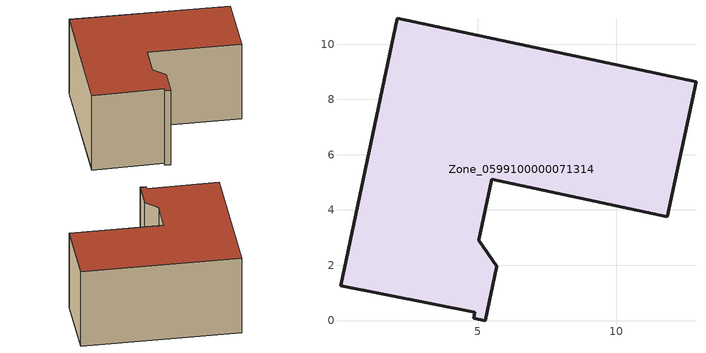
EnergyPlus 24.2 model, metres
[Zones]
Zone_0599100000071314
 floor ground (C_G): 4.86,0.09 4.89,0.3 0.03,1.26 2.09,10.93 12.89,8.64 11.85,3.76 5.5,5.11 5.03,2.91 5.69,1.96 5.27,0 z0
 wall outside (C_F): 5.5,5.11 11.85,3.76 12.89,8.64 2.09,10.93 0.03,1.26 4.89,0.3 4.86,0.09 5.27,0 5.69,1.96 5.03,2.91 5.5,5.11 z0:5.92
 roof outside (C_R): 4.89,0.3 4.86,0.09 5.27,0 5.69,1.96 5.03,2.91 5.5,5.11 11.85,3.76 12.89,8.64 2.09,10.93 0.03,1.26 z5.92
[BUILDING]
Pand.0599100000071314: North Axis=0; Terrain=City; Loads Convergence Tolerance Value=0.04; Temperature Convergence Tolerance Value=0.4; Solar Distribution=FullExterior; Maximum Number of Warmup Days=25; Minimum Number of Warmup Days=1
[Site:Location]
Rotterdam.The.Hague.AP_ZH_NLD Design_Conditions: Latitude=51.96; Longitude=4.45; Time Zone=1; Elevation=-4.5
[SITE:GROUNDTEMPERATURE:BUILDINGSURFACE]
18, 18, 18, 18, 18, 18, 18, 18, 18, 18, 18, 18
[MATERIAL] Thermal Absorptance=0.9; Solar Absorptance=0.7; Visible Absorptance=0.7
Name | Roughness | Thickness | Conductivity | Density | Specific Heat
G.TC.1975-1991 | MediumSmooth | 0.15 | 0.288461 | 540 | 1210
F.TC.1975-1991 | Rough | 0.3 | 0.230769 | 1920 | 840
R.TC.1975-1991 | MediumRough | 0.2 | 0.153846 | 1500 | 1000
[CONSTRUCTION]
C_G: G.TC.1975-1991
C_F: F.TC.1975-1991
C_R: R.TC.1975-1991
[ZONE]
Zone_0599100000071314: Type=1; Multiplier=1; Ceiling Height=Autocalculate; Volume=Autocalculate; Floor Area=autocalculate; Part of Total Floor Area=Yes
[ZONEINFILTRATION:DESIGNFLOWRATE]
Infil_Zone_0599100000071314: Zone or ZoneList or Space or SpaceList=Zone_0599100000071314; Schedule=AlwaysOn; Design Flow Rate Calculation Method=Flow/Area; Flow Rate per Floor Area=0.003; Constant Term Coefficient=1; Temperature Term Coefficient=0; Velocity Term Coefficient=0; Velocity Squared Term Coefficient=0
[HVACTEMPLATE:ZONE:IDEALLOADSAIRSYSTEM]
Zone_0599100000071314: Maximum Heating Supply Air Temperature=50; Minimum Cooling Supply Air Temperature=13; Maximum Heating Supply Air Humidity Ratio=0.0156; Minimum Cooling Supply Air Humidity Ratio=0.0077; Heating Limit=NoLimit; Cooling Limit=NoLimit; Dehumidification Control Type=ConstantSensibleHeatRatio; Cooling Sensible Heat Ratio=0.7; Dehumidification Setpoint=60; Humidification Control Type=None; Humidification Setpoint=30; Outdoor Air Method=None; Outdoor Air Flow Rate per Person=0.00944; Outdoor Air Flow Rate per Zone Floor Area=0; Outdoor Air Flow Rate per Zone=0; Demand Controlled Ventilation Type=None; Outdoor Air Economizer Type=NoEconomizer; Heat Recovery Type=None; Sensible Heat Recovery Effectiveness=0.7; Latent Heat Recovery Effectiveness=0.65
[ZONECONTROL:THERMOSTAT]
ThermostatControl_Zone_0599100000071314: Zone or ZoneList=Zone_0599100000071314; Control Type Schedule=DualSetpointControlType; Control 1=Thermostat_Zone_0599100000071314; Temperature Difference Between Cutout And Setpoint=0
[THERMOSTATSETPOINT:DUALSETPOINT]
Thermostat_Zone_0599100000071314: Heating Setpoint Temperature Schedule=HeatingSetpoint_Zone_0599100000071314; Cooling Setpoint Temperature Schedule=CoolingSetpoint_Zone_0599100000071314
[SCHEDULE:COMPACT]
HeatingSetpoint_Zone_0599100000071314: Through: 12/31, For: AllDays, Until: 24:00, 21
CoolingSetpoint_Zone_0599100000071314: Through: 12/31, For: AllDays, Until: 24:00, 24
DualSetpointControlType: Through: 12/31, For: AllDays, Until: 24:00, 4
AlwaysOn: Through: 12/31, For: AllDays, Until: 24:00, 1
